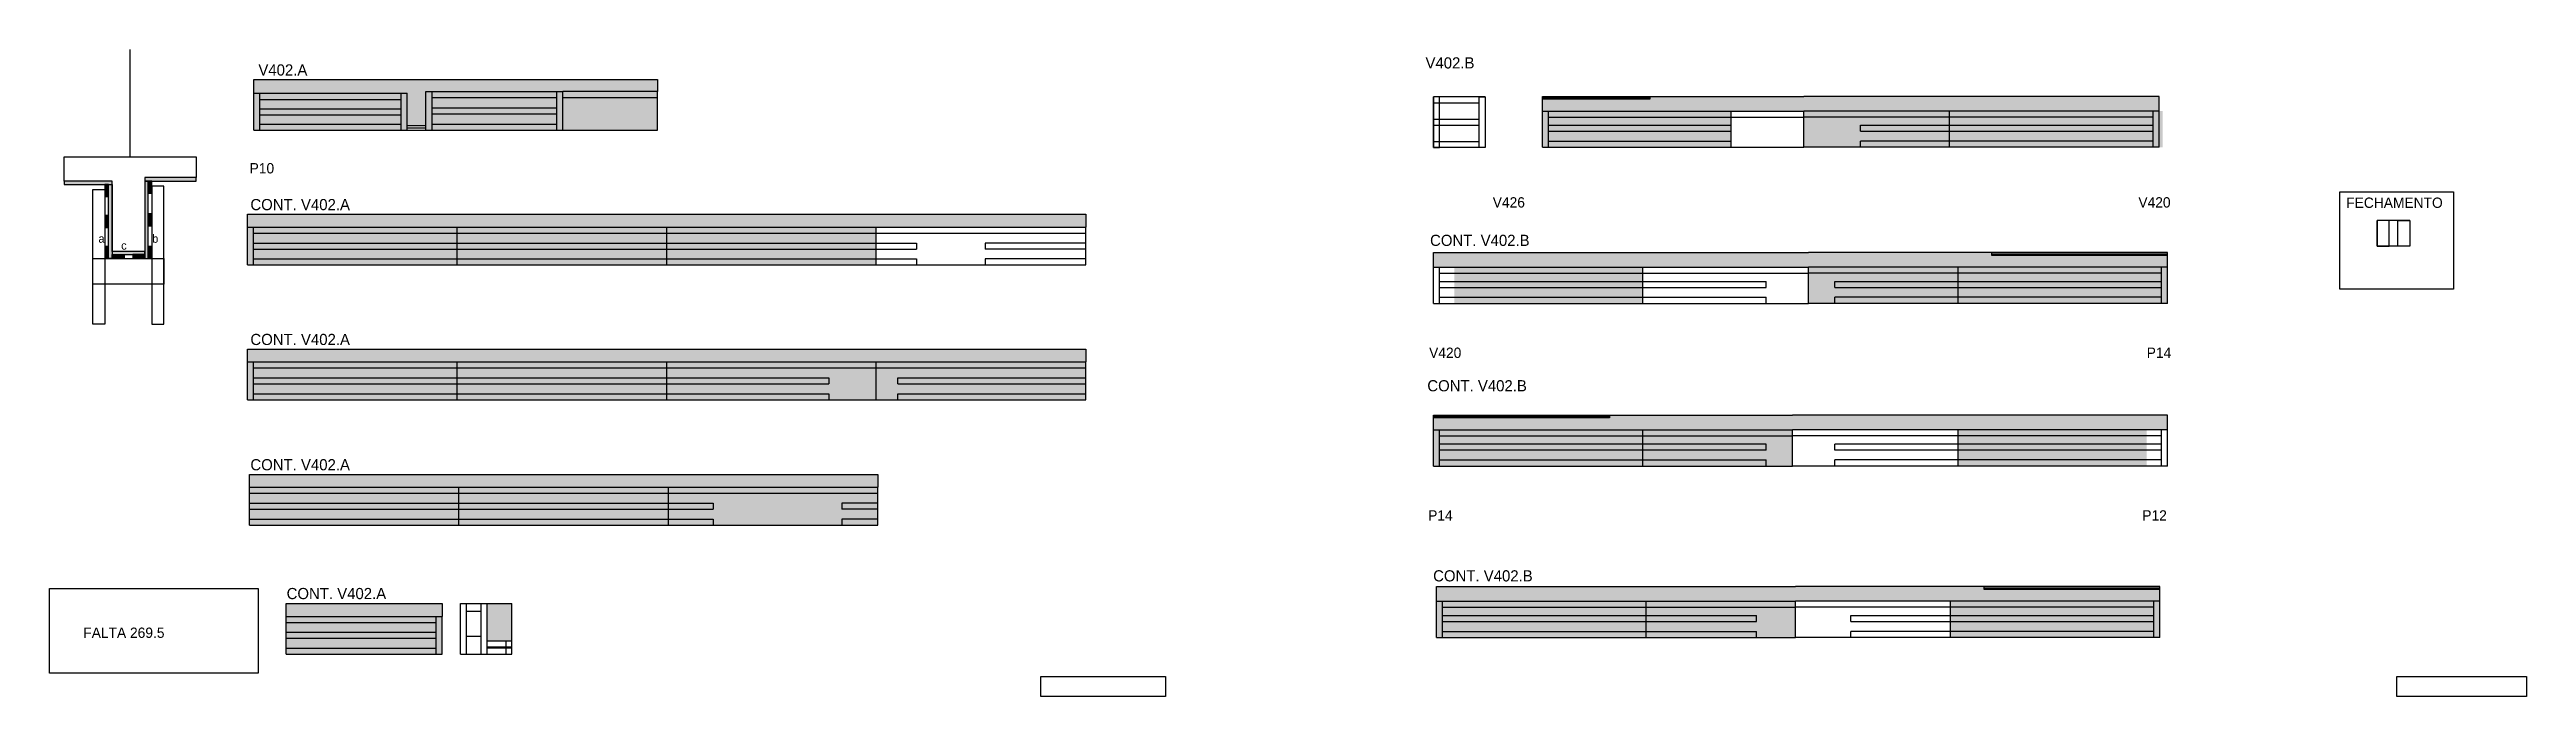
# Model space of a CAD drawing. Header units: metres. Extents: x 3240 to 6124, y 5107 to 5860.
import ezdxf

# ---------------------------------------------------------------- set-up
doc = ezdxf.new("R2010")
doc.units = ezdxf.units.M
for name, color, linetype in [('00 - FELIPE', 7, 'Continuous'), ('5', 7, 'Continuous'), ('CONCRETO', 7, 'Continuous'), ('COTA', 7, 'Continuous'), ('Cotas', 7, 'Continuous'), ('detalhes', 7, 'Continuous'), ('Hachura', 7, 'Continuous'), ('Madeira', 7, 'Continuous'), ('Painéis', 7, 'Continuous'), ('REAPROVEITAMENTO', 7, 'Continuous'), ('SARR_2.2x7', 7, 'Continuous'), ('SARR_3.5x7', 7, 'Continuous'), ('SARR_EDITAR', 7, 'Continuous'), ('TEXTO PILAR', 7, 'Continuous'), ('Texto Seção', 7, 'Continuous')]:
    doc.layers.add(name, color=color, linetype=linetype)

msp = doc.modelspace()

# ---------------------------------------------------------------- hatches: boundary and pattern name
at = {"layer": 'COTA'}
h = msp.add_hatch(color=7, dxfattribs=at)
h.dxf.hatch_style = 1
h.paths.add_polyline_path([(3678.3, 5771.1), (3678.3, 5811.1), (3678.3, 5811.1), (3947.8, 5811.1), (3947.8, 5811.1), (3947.8, 5825.1), (3947.8, 5825.1), (3477.8, 5825.1), (3477.8, 5825.1), (3477.8, 5809.1), (3477.8, 5809.1), (3656.3, 5809.1), (3656.3, 5809.1), (3656.3, 5771.1), (3656.3, 5771.1), (3678.3, 5771.1)])
h = msp.add_hatch(color=7, dxfattribs=at)
h.dxf.hatch_style = 1
h.paths.add_polyline_path([(5282.7, 5788.4), (5282.7, 5805.4), (5282.7, 5805.4), (5103.7, 5805.4), (5103.7, 5805.4), (5103.7, 5802.4), (5103.7, 5802.4), (4978.7, 5802.4), (4978.7, 5802.4), (4978.7, 5788.4), (4978.7, 5788.4), (5282.7, 5788.4)])
h = msp.add_hatch(color=7, dxfattribs=at)
h.dxf.hatch_style = 1
h.paths.add_polyline_path([(5282.7, 5805.4), (5282.7, 5788.4), (5282.7, 5788.4), (5696.7, 5788.4), (5696.7, 5788.4), (5696.7, 5805.4), (5696.7, 5805.4), (5282.7, 5805.4)])
h = msp.add_hatch(color=7, dxfattribs=at)
h.dxf.hatch_style = 1
h.paths.add_polyline_path([(4446.6, 5653.4), (4446.6, 5668.4), (4446.6, 5668.4), (3470.6, 5668.4), (3470.6, 5668.4), (3470.6, 5653.4), (3470.6, 5653.4), (4446.6, 5653.4)])
h = msp.add_hatch(color=7, dxfattribs=at)
h.dxf.hatch_style = 1
h.paths.add_polyline_path([(5288.5, 5623.7), (4851.5, 5623.7), (4851.5, 5623.7), (4851.5, 5606.7), (4851.5, 5606.7), (5288.5, 5606.7), (5288.5, 5606.7), (5288.5, 5623.7)])
h = msp.add_hatch(color=7, dxfattribs=at)
h.dxf.hatch_style = 1
h.paths.add_polyline_path([(5501.5, 5620.7), (5706.5, 5620.7), (5706.5, 5620.7), (5706.5, 5606.7), (5706.5, 5606.7), (5288.5, 5606.7), (5288.5, 5606.7), (5288.5, 5623.7), (5288.5, 5623.7), (5501.5, 5623.7), (5501.5, 5623.7), (5501.5, 5620.7)])
h = msp.add_hatch(color=7, dxfattribs=at)
h.dxf.hatch_style = 1
h.paths.add_polyline_path([(4446.6, 5496.5), (4446.6, 5511.5), (4446.6, 5511.5), (3470.6, 5511.5), (3470.6, 5511.5), (3470.6, 5496.5), (3470.6, 5496.5), (4446.6, 5496.5)])
h = msp.add_hatch(color=7, dxfattribs=at)
h.dxf.hatch_style = 1
h.paths.add_polyline_path([(5056.5, 5431.4), (4851.5, 5431.4), (4851.5, 5431.4), (4851.5, 5417.4), (4851.5, 5417.4), (5269.5, 5417.4), (5269.5, 5417.4), (5269.5, 5434.4), (5269.5, 5434.4), (5056.5, 5434.4), (5056.5, 5434.4), (5056.5, 5431.4)])
h = msp.add_hatch(color=7, dxfattribs=at)
h.dxf.hatch_style = 1
h.paths.add_polyline_path([(5269.5, 5434.4), (5706.5, 5434.4), (5706.5, 5434.4), (5706.5, 5417.4), (5706.5, 5417.4), (5269.5, 5417.4), (5269.5, 5417.4), (5269.5, 5434.4)])
h = msp.add_hatch(color=7, dxfattribs=at)
h.dxf.hatch_style = 1
h.paths.add_polyline_path([(3472.6, 5365.7), (3472.6, 5350.7), (3472.6, 5350.7), (4204.6, 5350.7), (4204.6, 5350.7), (4204.6, 5365.7), (4204.6, 5365.7), (3472.6, 5365.7)])
h = msp.add_hatch(color=7, dxfattribs=at)
h.dxf.hatch_style = 1
h.paths.add_polyline_path([(4855.1, 5235), (4855.1, 5218), (4855.1, 5218), (5697.6, 5218), (5697.6, 5218), (5697.6, 5232), (5697.6, 5232), (5492.6, 5232), (5492.6, 5232), (5492.6, 5235), (5492.6, 5235), (4855.1, 5235)])
h = msp.add_hatch(color=7, dxfattribs=at)
h.dxf.hatch_style = 1
h.paths.add_polyline_path([(3515.6, 5215.4), (3515.6, 5200.4), (3515.6, 5200.4), (3697.1, 5200.4), (3697.1, 5200.4), (3697.1, 5215.4), (3697.1, 5215.4), (3515.6, 5215.4)])
h = msp.add_hatch(color=7, dxfattribs=at)
h.dxf.hatch_style = 1
h.paths.add_polyline_path([(3778.4, 5171.4), (3778.4, 5215.4), (3778.4, 5215.4), (3749.4, 5215.4), (3749.4, 5215.4), (3749.4, 5171.4), (3749.4, 5171.4), (3778.4, 5171.4)])
at = {"layer": 'Hachura'}
h = msp.add_hatch(color=7, dxfattribs=at)
h.dxf.hatch_style = 1
h.paths.add_polyline_path([(3312.7, 5703), (3312.7, 5707), (3312.7, 5707), (3257.1, 5707), (3257.1, 5707), (3257.1, 5703), (3257.1, 5703), (3312.7, 5703)])
h = msp.add_hatch(color=7, dxfattribs=at)
h.dxf.hatch_style = 1
h.paths.add_polyline_path([(3304.3, 5689), (3308.7, 5689), (3308.7, 5689), (3308.7, 5703), (3308.7, 5703), (3304.3, 5703), (3304.3, 5703), (3304.3, 5689)])
h = msp.add_hatch(color=7, dxfattribs=at)
h.dxf.hatch_style = 1
h.paths.add_polyline_path([(3308.7, 5703), (3312.7, 5703), (3312.7, 5703), (3312.7, 5617), (3312.7, 5617), (3308.7, 5617), (3308.7, 5617), (3308.7, 5703)])
h = msp.add_hatch(color=7, dxfattribs=at)
h.dxf.hatch_style = 1
h.paths.add_polyline_path([(3410.7, 5707), (3410.7, 5711), (3410.7, 5711), (3350.7, 5711), (3350.7, 5711), (3350.7, 5707), (3350.7, 5707), (3410.7, 5707)])
h = msp.add_hatch(color=7, dxfattribs=at)
h.dxf.hatch_style = 1
h.paths.add_polyline_path([(3354.7, 5707), (3350.7, 5707), (3350.7, 5707), (3350.7, 5617), (3350.7, 5617), (3354.7, 5617), (3354.7, 5617), (3354.7, 5707)])
h = msp.add_hatch(color=7, dxfattribs=at)
h.dxf.hatch_style = 1
h.paths.add_polyline_path([(3354.7, 5693), (3359.1, 5693), (3359.1, 5693), (3359.1, 5707), (3359.1, 5707), (3354.7, 5707), (3354.7, 5707), (3354.7, 5693)])
h = msp.add_hatch(color=7, dxfattribs=at)
h.dxf.hatch_style = 1
h.paths.add_polyline_path([(3304.3, 5653), (3308.7, 5653), (3308.7, 5653), (3308.7, 5667), (3308.7, 5667), (3304.3, 5667), (3304.3, 5667), (3304.3, 5653)])
h = msp.add_hatch(color=7, dxfattribs=at)
h.dxf.hatch_style = 1
h.paths.add_polyline_path([(3354.7, 5655), (3359.1, 5655), (3359.1, 5655), (3359.1, 5669), (3359.1, 5669), (3354.7, 5669), (3354.7, 5669), (3354.7, 5655)])
h = msp.add_hatch(color=7, dxfattribs=at)
h.dxf.hatch_style = 1
h.paths.add_polyline_path([(3304.3, 5617), (3308.7, 5617), (3308.7, 5617), (3308.7, 5631), (3308.7, 5631), (3304.3, 5631), (3304.3, 5631), (3304.3, 5617)])
h = msp.add_hatch(color=7, dxfattribs=at)
h.dxf.hatch_style = 1
h.paths.add_polyline_path([(3350.7, 5621.4), (3350.7, 5625), (3350.7, 5625), (3312.7, 5625), (3312.7, 5625), (3312.7, 5621.4), (3312.7, 5621.4), (3350.7, 5621.4)])
h = msp.add_hatch(color=7, dxfattribs=at)
h.dxf.hatch_style = 1
h.paths.add_polyline_path([(3354.7, 5617), (3359.1, 5617), (3359.1, 5617), (3359.1, 5631), (3359.1, 5631), (3354.7, 5631), (3354.7, 5631), (3354.7, 5617)])
h = msp.add_hatch(color=7, dxfattribs=at)
h.dxf.hatch_style = 1
h.paths.add_polyline_path([(3312.7, 5617), (3312.7, 5621.4), (3312.7, 5621.4), (3326.7, 5621.4), (3326.7, 5621.4), (3326.7, 5617), (3326.7, 5617), (3312.7, 5617)])
h = msp.add_hatch(color=7, dxfattribs=at)
h.dxf.hatch_style = 1
h.paths.add_polyline_path([(3350.7, 5617), (3350.7, 5621.4), (3350.7, 5621.4), (3336.7, 5621.4), (3336.7, 5621.4), (3336.7, 5617), (3336.7, 5617), (3350.7, 5617)])
at = {"layer": 'REAPROVEITAMENTO'}
h = msp.add_hatch(color=7, dxfattribs=at)
h.dxf.hatch_style = 1
h.paths.add_polyline_path([(3656.3, 5766.1), (3656.3, 5809.1), (3656.3, 5809.1), (3477.8, 5809.1), (3477.8, 5809.1), (3477.8, 5766.1), (3477.8, 5766.1), (3656.3, 5766.1)])
h = msp.add_hatch(color=7, dxfattribs=at)
h.dxf.hatch_style = 1
h.paths.add_polyline_path([(3947.8, 5766.1), (3947.8, 5811.1), (3947.8, 5811.1), (3678.3, 5811.1), (3678.3, 5811.1), (3678.3, 5766.1), (3678.3, 5766.1), (3947.8, 5766.1)])
h = msp.add_hatch(color=7, dxfattribs=at)
h.dxf.hatch_style = 1
h.paths.add_polyline_path([(5103.7, 5802.4), (5103.7, 5805.4), (5103.7, 5805.4), (4978.7, 5805.4), (4978.7, 5805.4), (4978.7, 5802.4), (4978.7, 5802.4), (5103.7, 5802.4)])
h = msp.add_hatch(color=7, dxfattribs=at)
h.dxf.hatch_style = 1
h.paths.add_polyline_path([(4978.7, 5788.4), (4978.7, 5746.4), (4978.7, 5746.4), (5198.2, 5746.4), (5198.2, 5746.4), (5198.2, 5788.4), (5198.2, 5788.4), (4978.7, 5788.4)])
h = msp.add_hatch(color=7, dxfattribs=at)
h.dxf.hatch_style = 1
h.paths.add_polyline_path([(5282.7, 5788.4), (5282.7, 5746.4), (5282.7, 5746.4), (5700.7, 5746.4), (5700.7, 5746.4), (5700.7, 5788.4), (5700.7, 5788.4), (5282.7, 5788.4)])
h = msp.add_hatch(color=7, dxfattribs=at)
h.dxf.hatch_style = 1
h.paths.add_polyline_path([(4202.6, 5609.4), (4202.6, 5653.4), (4202.6, 5653.4), (3470.6, 5653.4), (3470.6, 5653.4), (3470.6, 5609.4), (3470.6, 5609.4), (4202.6, 5609.4)])
h = msp.add_hatch(color=7, dxfattribs=at)
h.dxf.hatch_style = 1
h.paths.add_polyline_path([(4876, 5606.7), (4876, 5564.7), (4876, 5564.7), (5095.5, 5564.7), (5095.5, 5564.7), (5095.5, 5606.7), (5095.5, 5606.7), (4876, 5606.7)])
h = msp.add_hatch(color=7, dxfattribs=at)
h.dxf.hatch_style = 1
h.paths.add_polyline_path([(5288.5, 5606.7), (5288.5, 5564.7), (5288.5, 5564.7), (5706.5, 5564.7), (5706.5, 5564.7), (5706.5, 5606.7), (5706.5, 5606.7), (5288.5, 5606.7)])
h = msp.add_hatch(color=7, dxfattribs=at)
h.dxf.hatch_style = 1
h.paths.add_polyline_path([(3470.6, 5496.5), (3470.6, 5452.5), (3470.6, 5452.5), (3958.6, 5452.5), (3958.6, 5452.5), (3958.6, 5496.5), (3958.6, 5496.5), (3470.6, 5496.5)])
h = msp.add_hatch(color=7, dxfattribs=at)
h.dxf.hatch_style = 1
h.paths.add_polyline_path([(4446.6, 5452.5), (4446.6, 5496.5), (4446.6, 5496.5), (3958.6, 5496.5), (3958.6, 5496.5), (3958.6, 5452.5), (3958.6, 5452.5), (4446.6, 5452.5)])
h = msp.add_hatch(color=7, dxfattribs=at)
h.dxf.hatch_style = 1
h.paths.add_polyline_path([(5269.5, 5417.4), (5269.5, 5375.4), (5269.5, 5375.4), (4851.5, 5375.4), (4851.5, 5375.4), (4851.5, 5417.4), (4851.5, 5417.4), (5269.5, 5417.4)])
h = msp.add_hatch(color=7, dxfattribs=at)
h.dxf.hatch_style = 1
h.paths.add_polyline_path([(5682, 5417.4), (5682, 5375.4), (5682, 5375.4), (5462.5, 5375.4), (5462.5, 5375.4), (5462.5, 5417.4), (5462.5, 5417.4), (5682, 5417.4)])
h = msp.add_hatch(color=7, dxfattribs=at)
h.dxf.hatch_style = 1
h.paths.add_polyline_path([(3472.6, 5350.7), (3472.6, 5306.7), (3472.6, 5306.7), (4204.6, 5306.7), (4204.6, 5306.7), (4204.6, 5350.7), (4204.6, 5350.7), (3472.6, 5350.7)])
h = msp.add_hatch(color=7, dxfattribs=at)
h.dxf.hatch_style = 1
h.paths.add_polyline_path([(3697.1, 5156.4), (3697.1, 5200.4), (3697.1, 5200.4), (3515.6, 5200.4), (3515.6, 5200.4), (3515.6, 5156.4), (3515.6, 5156.4), (3697.1, 5156.4)])
h = msp.add_hatch(color=7, dxfattribs=at)
h.dxf.hatch_style = 1
h.paths.add_polyline_path([(5273.1, 5218), (5273.1, 5176), (5273.1, 5176), (4855.1, 5176), (4855.1, 5176), (4855.1, 5218), (4855.1, 5218), (5273.1, 5218)])
h = msp.add_hatch(color=7, dxfattribs=at)
h.dxf.hatch_style = 1
h.paths.add_polyline_path([(5453.6, 5218), (5453.6, 5176), (5453.6, 5176), (5697.6, 5176), (5697.6, 5176), (5697.6, 5218), (5697.6, 5218), (5453.6, 5218)])

# ---------------------------------------------------------------- linework, layer by layer
at = {"layer": '00 - FELIPE', "color": 7, "lineweight": 25}
msp.add_lwpolyline([(3239.9, 5232.9), (3482.8, 5232.9), (3482.8, 5134.3), (3239.9, 5134.3)], close=True, dxfattribs=at)
at = {"layer": 'CONCRETO', "color": 7, "lineweight": 25}
msp.add_lwpolyline([(3257.1, 5707), (3257.1, 5735), (3410.7, 5735), (3410.7, 5711), (3350.7, 5711), (3350.7, 5625), (3312.7, 5625), (3312.7, 5707)], close=True, dxfattribs=at)
at = {"layer": 'COTA', "color": 7, "lineweight": 25}
for p, q in [((3477.8, 5809.1), (3477.8, 5825.1)), ((3477.8, 5825.1), (3947.8, 5825.1)), ((3947.8, 5825.1), (3947.8, 5811.1)), ((4978.7, 5788.4), (4978.7, 5802.4)), ((5103.7, 5805.4), (5282.7, 5805.4)), ((5696.7, 5805.4), (5282.7, 5805.4)), ((5696.7, 5788.4), (5696.7, 5805.4)), ((3470.6, 5653.4), (3470.6, 5668.4)), ((3470.6, 5668.4), (4446.6, 5668.4)), ((4446.6, 5668.4), (4446.6, 5653.4)), ((4851.5, 5606.7), (4851.5, 5623.7)), ((4851.5, 5623.7), (5288.5, 5623.7)), ((5501.5, 5623.7), (5288.5, 5623.7)), ((5706.5, 5606.7), (5706.5, 5620.7)), ((3470.6, 5496.5), (3470.6, 5511.5)), ((3470.6, 5511.5), (4446.6, 5511.5)), ((4446.6, 5511.5), (4446.6, 5496.5)), ((4851.5, 5417.4), (4851.5, 5431.4)), ((5056.5, 5434.4), (5269.5, 5434.4)), ((5706.5, 5434.4), (5269.5, 5434.4)), ((5706.5, 5417.4), (5706.5, 5434.4)), ((3472.6, 5350.7), (3472.6, 5365.7)), ((3472.6, 5365.7), (4204.6, 5365.7)), ((4204.6, 5365.7), (4204.6, 5350.7)), ((4855.1, 5218), (4855.1, 5235)), ((4855.1, 5235), (5273.1, 5235)), ((5492.6, 5235), (5273.1, 5235)), ((5697.6, 5218), (5697.6, 5232)), ((3515.6, 5200.4), (3515.6, 5215.4)), ((3515.6, 5215.4), (3697.1, 5215.4)), ((3697.1, 5215.4), (3697.1, 5200.4)), ((3749.4, 5215.4), (3778.4, 5215.4)), ((3778.4, 5171.4), (3778.4, 5215.4))]:
    msp.add_line(p, q, dxfattribs=at)
at = {"layer": 'Cotas', "color": 7, "lineweight": 25}
msp.add_lwpolyline([(5907.1, 5694.5), (6039.5, 5694.5), (6039.5, 5581.1), (5907.1, 5581.1)], close=True, dxfattribs=at)
at = {"layer": 'Defpoints', "color": 7, "lineweight": 25}
msp.add_line((3333.9, 5735), (3333.9, 5860), dxfattribs=at)
at = {"layer": 'Madeira', "color": 7, "lineweight": 25}
for points in [[(3304.3, 5689), (3308.7, 5689), (3308.7, 5703), (3304.3, 5703)], [(3354.7, 5693), (3359.1, 5693), (3359.1, 5707), (3354.7, 5707)], [(3304.3, 5653), (3308.7, 5653), (3308.7, 5667), (3304.3, 5667)], [(3354.7, 5655), (3359.1, 5655), (3359.1, 5669), (3354.7, 5669)], [(3304.3, 5617), (3308.7, 5617), (3308.7, 5631), (3304.3, 5631)], [(3354.7, 5617), (3359.1, 5617), (3359.1, 5631), (3354.7, 5631)], [(3312.7, 5617), (3312.7, 5621.4), (3326.7, 5621.4), (3326.7, 5617)], [(3350.7, 5617), (3350.7, 5621.4), (3336.7, 5621.4), (3336.7, 5617)]]:
    msp.add_lwpolyline(points, close=True, dxfattribs=at)
at = {"layer": 'Painéis', "color": 7, "lineweight": 25}
for p, q in [((3477.8, 5809.1), (3656.3, 5809.1)), ((3477.8, 5766.1), (3477.8, 5809.1)), ((3656.3, 5771.1), (3656.3, 5809.1)), ((3678.3, 5811.1), (3837.8, 5811.1)), ((3678.3, 5766.1), (3678.3, 5811.1)), ((3837.8, 5766.1), (3837.8, 5811.1)), ((3947.8, 5811.1), (3837.8, 5811.1)), ((3947.8, 5766.1), (3947.8, 5811.1)), ((4911.7, 5805.2), (4851.7, 5805.2)), ((4851.7, 5746.2), (4851.7, 5805.2)), ((4911.7, 5805.2), (4911.7, 5746.2)), ((3678.3, 5771.1), (3656.3, 5771.1)), ((3678.3, 5766.1), (3678.3, 5771.1)), ((4978.7, 5788.4), (5282.7, 5788.4)), ((4978.7, 5746.4), (4978.7, 5788.4)), ((5198.2, 5746.4), (5198.2, 5788.4)), ((5282.7, 5746.4), (5282.7, 5788.4)), ((5696.7, 5788.4), (5282.7, 5788.4)), ((5452.7, 5746.4), (5452.7, 5788.4)), ((5696.7, 5746.4), (5696.7, 5788.4)), ((3477.8, 5766.1), (3678.3, 5766.1)), ((3678.3, 5766.1), (3837.8, 5766.1)), ((3837.8, 5766.1), (3947.8, 5766.1)), ((4911.7, 5746.2), (4851.7, 5746.2)), ((4978.7, 5746.4), (5282.7, 5746.4)), ((5696.7, 5746.4), (5282.7, 5746.4)), ((5988.5, 5661.1), (5950.6, 5661.1)), ((5950.6, 5631.1), (5950.6, 5661.1)), ((5988.5, 5661.1), (5988.5, 5631.1)), ((3470.6, 5653.4), (4446.6, 5653.4)), ((3470.6, 5609.4), (3470.6, 5653.4)), ((3470.6, 5609.4), (3470.6, 5653.4)), ((3714.6, 5609.4), (3714.6, 5653.4)), ((3958.6, 5609.4), (3958.6, 5653.4)), ((4202.6, 5609.4), (4202.6, 5653.4)), ((4202.6, 5609.4), (4202.6, 5653.4)), ((4446.6, 5609.4), (4446.6, 5653.4)), ((4446.6, 5609.4), (4446.6, 5653.4)), ((5988.5, 5631.1), (5950.6, 5631.1)), ((3470.6, 5609.4), (4446.6, 5609.4)), ((4851.5, 5606.7), (5288.5, 5606.7)), ((4851.5, 5564.7), (4851.5, 5606.7)), ((5095.5, 5564.7), (5095.5, 5606.7)), ((5288.5, 5564.7), (5288.5, 5606.7)), ((5706.5, 5606.7), (5288.5, 5606.7)), ((5462.5, 5564.7), (5462.5, 5606.7)), ((5706.5, 5564.7), (5706.5, 5606.7)), ((4851.5, 5564.7), (5288.5, 5564.7)), ((5706.5, 5564.7), (5288.5, 5564.7)), ((3470.6, 5496.5), (4446.6, 5496.5)), ((3470.6, 5452.5), (3470.6, 5496.5)), ((3470.6, 5452.5), (3470.6, 5496.5)), ((3714.6, 5452.5), (3714.6, 5496.5)), ((3958.6, 5452.5), (3958.6, 5496.5)), ((4202.6, 5452.5), (4202.6, 5496.5)), ((4202.6, 5452.5), (4202.6, 5496.5)), ((4446.6, 5452.5), (4446.6, 5496.5)), ((4446.6, 5452.5), (4446.6, 5496.5)), ((3470.6, 5452.5), (4446.6, 5452.5)), ((4851.5, 5417.4), (5269.5, 5417.4)), ((4851.5, 5375.4), (4851.5, 5417.4)), ((5095.5, 5375.4), (5095.5, 5417.4)), ((5706.5, 5417.4), (5269.5, 5417.4)), ((5269.5, 5375.4), (5269.5, 5417.4)), ((5462.5, 5375.4), (5462.5, 5417.4)), ((5706.5, 5375.4), (5706.5, 5417.4)), ((4851.5, 5375.4), (5269.5, 5375.4)), ((5706.5, 5375.4), (5269.5, 5375.4)), ((3472.6, 5350.7), (4204.6, 5350.7)), ((3472.6, 5306.7), (3472.6, 5350.7)), ((3716.6, 5306.7), (3716.6, 5350.7)), ((3960.6, 5306.7), (3960.6, 5350.7)), ((3960.6, 5306.7), (3960.6, 5350.7)), ((4204.6, 5306.7), (4204.6, 5350.7)), ((4204.6, 5306.7), (4204.6, 5350.7)), ((3472.6, 5306.7), (4204.6, 5306.7)), ((3515.6, 5200.4), (3697.1, 5200.4)), ((3515.6, 5156.4), (3515.6, 5200.4)), ((3697.1, 5156.4), (3697.1, 5200.4)), ((3718.4, 5215.4), (3749.4, 5215.4)), ((3718.4, 5156.4), (3718.4, 5215.4)), ((3749.4, 5171.4), (3749.4, 5215.4)), ((4855.1, 5218), (5273.1, 5218)), ((4855.1, 5176), (4855.1, 5218)), ((5099.1, 5176), (5099.1, 5218)), ((5273.1, 5176), (5273.1, 5218)), ((5697.6, 5218), (5273.1, 5218)), ((5453.6, 5176), (5453.6, 5218)), ((5697.6, 5176), (5697.6, 5218)), ((3778.4, 5171.4), (3749.4, 5171.4)), ((3778.4, 5156.4), (3778.4, 5171.4)), ((3778.4, 5156.4), (3778.4, 5171.4)), ((4855.1, 5176), (5273.1, 5176)), ((5697.6, 5176), (5273.1, 5176)), ((3515.6, 5156.4), (3697.1, 5156.4)), ((3718.4, 5156.4), (3778.4, 5156.4))]:
    msp.add_line(p, q, dxfattribs=at)
for points in [[(4978.7, 5805.4), (5103.7, 5805.4), (5103.7, 5802.4), (4978.7, 5802.4)], [(3312.7, 5703), (3312.7, 5707), (3257.1, 5707), (3257.1, 5703)], [(3308.7, 5703), (3312.7, 5703), (3312.7, 5617), (3308.7, 5617)], [(3410.7, 5707), (3410.7, 5711), (3350.7, 5711), (3350.7, 5707)], [(3354.7, 5707), (3350.7, 5707), (3350.7, 5617), (3354.7, 5617)], [(3350.7, 5621.4), (3350.7, 5625), (3312.7, 5625), (3312.7, 5621.4)], [(5706.5, 5623.7), (5501.5, 5623.7), (5501.5, 5620.7), (5706.5, 5620.7)], [(4851.5, 5434.4), (5056.5, 5434.4), (5056.5, 5431.4), (4851.5, 5431.4)], [(5697.6, 5235), (5492.6, 5235), (5492.6, 5232), (5697.6, 5232)]]:
    msp.add_lwpolyline(points, close=True, dxfattribs=at)
at = {"layer": 'SARR_2.2x7', "color": 7, "lineweight": 25}
for p, q in [((3484.8, 5766.1), (3484.8, 5809.1)), ((3484.8, 5802.1), (3649.3, 5802.1)), ((3649.3, 5766.1), (3649.3, 5809.1)), ((3656.3, 5766.1), (3656.3, 5809.1)), ((3685.3, 5766.1), (3685.3, 5811.1)), ((3685.3, 5804.1), (3830.8, 5804.1)), ((3830.8, 5766.1), (3830.8, 5811.1)), ((3837.8, 5804.1), (3947.8, 5804.1)), ((4851.7, 5798.2), (4904.7, 5798.2)), ((3484.8, 5791.1), (3649.3, 5791.1)), ((3484.8, 5784.1), (3649.3, 5784.1)), ((3484.8, 5773.1), (3649.3, 5773.1)), ((3685.3, 5792.1), (3830.8, 5792.1)), ((3685.3, 5785.1), (3830.8, 5785.1)), ((3685.3, 5773.1), (3830.8, 5773.1)), ((4851.7, 5779.2), (4904.7, 5779.2)), ((4851.7, 5772.2), (4904.7, 5772.2)), ((4985.7, 5746.4), (4985.7, 5788.4)), ((4985.7, 5781.4), (5198.2, 5781.4)), ((4985.7, 5771.9), (5198.2, 5771.9)), ((5198.2, 5781.4), (5282.7, 5781.4)), ((5452.7, 5781.4), (5282.7, 5781.4)), ((5348.7, 5771.9), (5452.7, 5771.9)), ((5348.7, 5764.9), (5348.7, 5771.9)), ((5689.8, 5781.4), (5452.7, 5781.4)), ((5452.7, 5771.9), (5689.8, 5771.9)), ((5689.8, 5746.4), (5689.8, 5788.4)), ((4851.7, 5753.2), (4904.7, 5753.2)), ((4985.7, 5764.9), (5198.2, 5764.9)), ((4985.7, 5753.4), (5198.2, 5753.4)), ((5348.7, 5764.9), (5452.7, 5764.9)), ((5452.7, 5753.4), (5348.7, 5753.4)), ((5348.7, 5746.4), (5348.7, 5753.4)), ((5452.7, 5764.9), (5689.8, 5764.9)), ((5689.8, 5753.4), (5452.7, 5753.4)), ((3477.5, 5609.4), (3477.5, 5653.4)), ((3477.5, 5646.4), (3714.6, 5646.4)), ((3477.5, 5634.9), (3714.6, 5634.9)), ((3477.5, 5627.9), (3714.6, 5627.9)), ((3714.6, 5646.4), (3958.6, 5646.4)), ((3714.6, 5634.9), (3958.6, 5634.9)), ((3714.6, 5627.9), (3958.6, 5627.9)), ((3958.6, 5646.4), (4202.6, 5646.4)), ((3958.6, 5634.9), (4202.6, 5634.9)), ((3958.6, 5627.9), (4202.6, 5627.9)), ((4202.6, 5646.4), (4446.6, 5646.4)), ((4202.6, 5634.9), (4249.6, 5634.9)), ((4202.6, 5627.9), (4249.6, 5627.9)), ((4249.6, 5634.9), (4249.6, 5627.9)), ((4446.6, 5634.9), (4329.6, 5634.9)), ((4329.6, 5634.9), (4329.6, 5627.9)), ((4446.6, 5627.9), (4329.6, 5627.9)), ((3477.5, 5616.4), (3714.6, 5616.4)), ((3714.6, 5616.4), (3958.6, 5616.4)), ((3958.6, 5616.4), (4202.6, 5616.4)), ((4202.6, 5616.4), (4249.6, 5616.4)), ((4249.6, 5616.4), (4249.6, 5609.4)), ((4446.6, 5616.4), (4329.6, 5616.4)), ((4329.6, 5616.4), (4329.6, 5609.4)), ((4858.4, 5564.7), (4858.4, 5606.7)), ((4858.4, 5599.7), (5095.5, 5599.7)), ((5095.5, 5599.7), (5288.5, 5599.7)), ((5462.5, 5599.7), (5288.5, 5599.7)), ((5699.5, 5599.7), (5462.5, 5599.7)), ((5699.5, 5564.7), (5699.5, 5606.7)), ((4858.4, 5590.2), (5095.5, 5590.2)), ((4858.4, 5583.2), (5095.5, 5583.2)), ((4858.4, 5571.7), (5095.5, 5571.7)), ((5095.5, 5590.2), (5239, 5590.2)), ((5095.5, 5583.2), (5239, 5583.2)), ((5095.5, 5571.7), (5239, 5571.7)), ((5239, 5583.2), (5239, 5590.2)), ((5239, 5564.7), (5239, 5571.7)), ((5319, 5590.2), (5462.5, 5590.2)), ((5319, 5583.2), (5319, 5590.2)), ((5319, 5583.2), (5462.5, 5583.2)), ((5462.5, 5571.7), (5319, 5571.7)), ((5319, 5564.7), (5319, 5571.7)), ((5462.5, 5590.2), (5699.5, 5590.2)), ((5462.5, 5583.2), (5699.5, 5583.2)), ((5699.5, 5571.7), (5462.5, 5571.7)), ((3477.5, 5452.5), (3477.5, 5496.5)), ((3477.5, 5489.5), (3714.6, 5489.5)), ((3714.6, 5489.5), (3958.6, 5489.5)), ((3958.6, 5489.5), (4202.6, 5489.5)), ((4202.6, 5489.5), (4446.6, 5489.5)), ((3477.5, 5478), (3714.6, 5478)), ((3477.5, 5471), (3714.6, 5471)), ((3477.5, 5459.5), (3714.6, 5459.5)), ((3714.6, 5478), (3958.6, 5478)), ((3714.6, 5471), (3958.6, 5471)), ((3714.6, 5459.5), (3958.6, 5459.5)), ((3958.6, 5478), (4147.6, 5478)), ((3958.6, 5471), (4147.6, 5471)), ((3958.6, 5459.5), (4147.6, 5459.5)), ((4147.6, 5478), (4147.6, 5471)), ((4147.6, 5459.5), (4147.6, 5452.5)), ((4227.6, 5478), (4446.6, 5478)), ((4227.6, 5471), (4227.6, 5478)), ((4227.6, 5471), (4446.6, 5471)), ((4227.6, 5459.5), (4446.6, 5459.5)), ((4227.6, 5452.4), (4227.6, 5459.5)), ((4858.4, 5375.4), (4858.4, 5417.4)), ((4858.4, 5410.4), (5095.5, 5410.4)), ((5095.5, 5400.9), (4858.4, 5400.9)), ((5095.5, 5410.4), (5269.5, 5410.4)), ((5239, 5400.9), (5095.5, 5400.9)), ((5239, 5393.9), (5239, 5400.9)), ((5462.5, 5410.4), (5269.5, 5410.4)), ((5319, 5393.9), (5319, 5400.9)), ((5462.5, 5400.9), (5319, 5400.9)), ((5699.5, 5410.4), (5462.5, 5410.4)), ((5699.5, 5400.9), (5462.5, 5400.9)), ((5699.5, 5375.4), (5699.5, 5417.4)), ((5095.5, 5393.9), (4858.4, 5393.9)), ((4858.4, 5382.4), (5095.5, 5382.4)), ((5239, 5393.9), (5095.5, 5393.9)), ((5095.5, 5382.4), (5239, 5382.4)), ((5239, 5375.4), (5239, 5382.4)), ((5462.5, 5393.9), (5319, 5393.9)), ((5319, 5375.4), (5319, 5382.4)), ((5462.5, 5382.4), (5319, 5382.4)), ((5699.5, 5393.9), (5462.5, 5393.9)), ((5699.5, 5382.4), (5462.5, 5382.4)), ((3472.6, 5343.7), (3716.6, 5343.7)), ((3716.6, 5343.7), (3960.6, 5343.7)), ((3960.6, 5343.7), (4204.6, 5343.7)), ((3472.6, 5332.2), (3716.6, 5332.2)), ((3472.6, 5325.2), (3716.6, 5325.2)), ((3472.6, 5313.7), (3716.6, 5313.7)), ((3716.6, 5332.2), (3960.6, 5332.2)), ((3716.6, 5325.2), (3960.6, 5325.2)), ((3716.6, 5313.7), (3960.6, 5313.7)), ((3960.6, 5332.2), (4012.6, 5332.2)), ((3960.6, 5325.2), (4012.6, 5325.2)), ((3960.6, 5313.7), (4012.6, 5313.7)), ((4012.6, 5332.2), (4012.6, 5325.2)), ((4012.6, 5313.7), (4012.6, 5306.7)), ((4204.6, 5332.2), (4162.6, 5332.2)), ((4162.6, 5332.2), (4162.6, 5325.2)), ((4204.6, 5325.2), (4162.6, 5325.2)), ((4204.6, 5313.7), (4162.6, 5313.7)), ((4162.6, 5313.7), (4162.6, 5306.7)), ((3515.6, 5193.4), (3690.2, 5193.4)), ((3690.2, 5156.4), (3690.2, 5200.4)), ((3725.4, 5156.4), (3725.4, 5215.4)), ((3725.4, 5206.4), (3742.4, 5206.4)), ((3742.4, 5156.4), (3742.4, 5215.4)), ((3749.4, 5156.4), (3749.4, 5215.4)), ((4862.1, 5176), (4862.1, 5218)), ((4862.1, 5211), (5099.1, 5211)), ((4862.1, 5201.5), (5099.1, 5201.5)), ((4862.1, 5194.5), (5099.1, 5194.5)), ((5099.1, 5211), (5273.1, 5211)), ((5099.1, 5201.5), (5227.6, 5201.5)), ((5099.1, 5194.5), (5227.6, 5194.5)), ((5227.6, 5194.5), (5227.6, 5201.5)), ((5453.6, 5211), (5273.1, 5211)), ((5337.6, 5201.5), (5453.6, 5201.5)), ((5337.6, 5194.5), (5337.6, 5201.5)), ((5337.6, 5194.5), (5453.6, 5194.5)), ((5690.6, 5211), (5453.6, 5211)), ((5453.6, 5201.5), (5690.6, 5201.5)), ((5453.6, 5194.5), (5690.6, 5194.5)), ((5690.6, 5176), (5690.6, 5218)), ((3515.6, 5181.9), (3690.2, 5181.9)), ((3515.6, 5174.9), (3690.2, 5174.9)), ((3515.6, 5163.4), (3690.2, 5163.4)), ((3725.4, 5177.4), (3742.4, 5177.4)), ((3778.4, 5164.4), (3749.4, 5164.4)), ((3778.4, 5163.4), (3749.4, 5163.4)), ((3771.5, 5156.4), (3771.5, 5171.4)), ((4862.1, 5183), (5099.1, 5183)), ((5099.1, 5183), (5227.6, 5183)), ((5227.6, 5176), (5227.6, 5183)), ((5453.6, 5183), (5337.6, 5183)), ((5337.6, 5176), (5337.6, 5183)), ((5690.6, 5183), (5453.6, 5183))]:
    msp.add_line(p, q, dxfattribs=at)
for points in [[(4858.7, 5805.2), (4851.7, 5805.2), (4851.7, 5746.2), (4858.7, 5746.2)], [(4904.7, 5805.2), (4911.7, 5805.2), (4911.7, 5746.2), (4904.7, 5746.2)], [(5964.6, 5661.1), (5950.6, 5661.1), (5950.6, 5631.1), (5964.6, 5631.1)], [(5974.5, 5661.1), (5988.5, 5661.1), (5988.5, 5631.1), (5974.5, 5631.1)]]:
    msp.add_lwpolyline(points, close=True, dxfattribs=at)
at = {"layer": 'SARR_3.5x7', "color": 7, "lineweight": 25}
for points in [[(3290.3, 5697), (3304.3, 5697), (3304.3, 5540.5), (3290.3, 5540.5)], [(3373.1, 5701), (3359.1, 5701), (3359.1, 5540.5), (3373.1, 5540.5)], [(3290.3, 5617), (3373.1, 5617), (3373.1, 5586.9), (3290.3, 5586.9)]]:
    msp.add_lwpolyline(points, close=True, dxfattribs=at)
at = {"layer": 'SARR_EDITAR', "color": 7, "lineweight": 25}
for p, q in [((5103.7, 5803.9), (4978.7, 5803.9)), ((3678.3, 5768.6), (3656.3, 5768.6)), ((5501.5, 5622.2), (5706.5, 5622.2)), ((5056.5, 5432.9), (4851.5, 5432.9)), ((5492.6, 5233.5), (5697.6, 5233.5))]:
    msp.add_line(p, q, dxfattribs=at)
at = {"layer": 'Texto Seção', "color": 7, "lineweight": 25}
for points in [[(4394.5, 5130.5), (4539.4, 5130.5), (4539.4, 5107.3), (4394.5, 5107.3)], [(5973.6, 5130.5), (6124.4, 5130.5), (6124.4, 5107.3), (5973.6, 5107.3)]]:
    msp.add_lwpolyline(points, close=True, dxfattribs=at)

# ---------------------------------------------------------------- texts
at = {"layer": '00 - FELIPE', "color": 7, "lineweight": 25}
msp.add_text('FALTA 269.5', height=12, dxfattribs=at).set_placement((3279.2, 5175.4))
at = {"layer": '5', "color": 7, "lineweight": 25}
for s, p in [('P10', (3472.9, 5715.9)), ('V426', (4920.6, 5676.2)), ('V420', (5672.5, 5676.2)), ('V420', (4846.5, 5501.2)), ('P14', (5682.2, 5501.2)), ('P14', (4845.4, 5311.9)), ('P12', (5677.1, 5311.9))]:
    msp.add_text(s, height=12, dxfattribs=at).set_placement(p)
at = {"layer": 'detalhes', "color": 7, "lineweight": 25}
for s, p in [('a', (3296.8, 5635.2)), ('c', (3323.3, 5627.2)), ('b', (3359.4, 5635.2))]:
    msp.add_text(s, height=9.6, dxfattribs=at).set_placement(p)
at = {"layer": 'TEXTO PILAR', "color": 7, "lineweight": 25}
msp.add_text('FECHAMENTO', height=12, dxfattribs=at).set_placement((5914.6, 5675.8))
at = {"layer": 'Texto Seção', "color": 7, "lineweight": 25}
for s, p in [('V402.A', (3483.1, 5829.8)), ('V402.B', (4842.3, 5838)), ('CONT. V402.A', (3473.8, 5673.1)), ('CONT. V402.B', (4847.6, 5631.5)), ('CONT. V402.A', (3473.8, 5516.2)), ('CONT. V402.B', (4844.4, 5462.3)), ('CONT. V402.A', (3473.8, 5370.4)), ('CONT. V402.B', (4851.2, 5241.1)), ('CONT. V402.A', (3516, 5220.5))]:
    msp.add_text(s, height=13, dxfattribs=at).set_placement(p)

doc.saveas('drawing.dxf')
